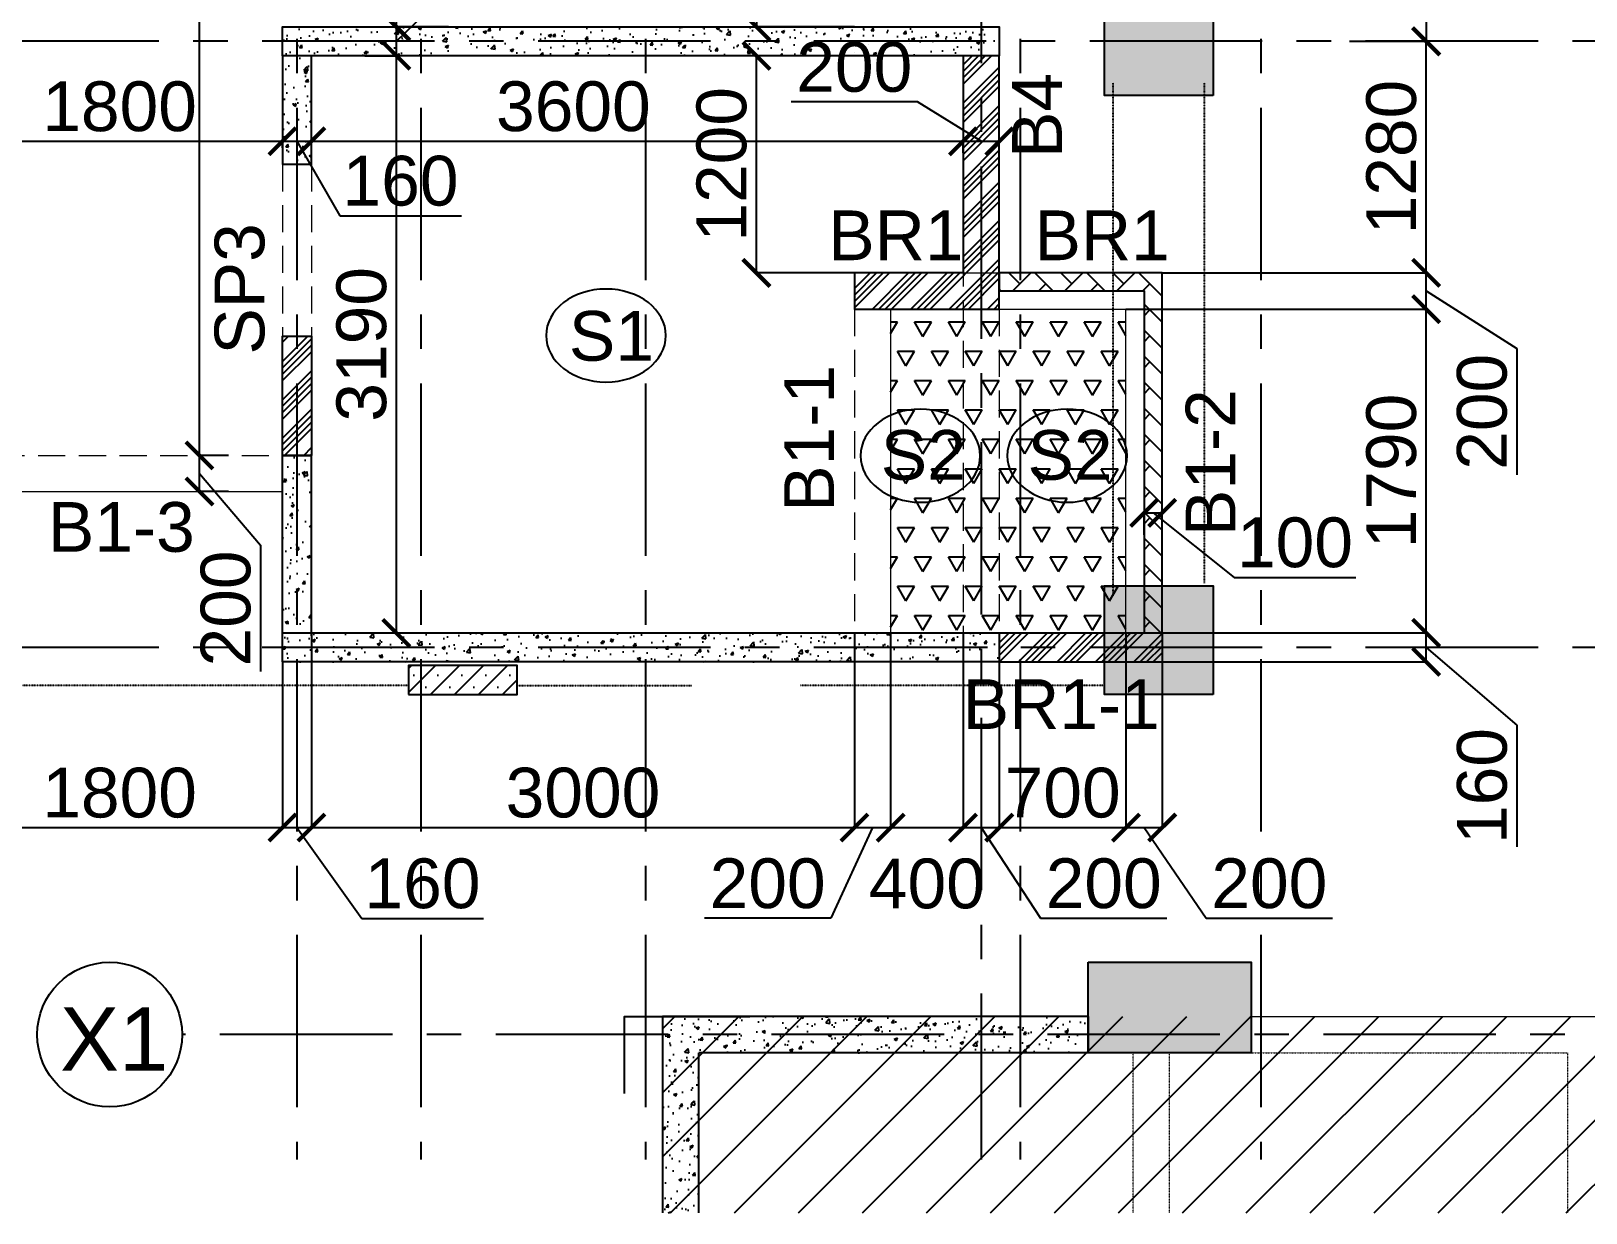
# Model space of a CAD drawing. Header units: inches. Extents: x -1898 to 127651, y -195120 to -109120.
# Drawn here: x 9979 to 18568, y -143846 to -137314 of the extents above; entities that cross this region are included whole.
import ezdxf

# ---------------------------------------------------------------- set-up
doc = ezdxf.new("R2010")
doc.units = ezdxf.units.IN
doc.header["$MEASUREMENT"] = 0
for name, pattern in [('CENTER', [50.8, 31.75, -6.35, 6.35, -6.35]), ('DASHED2', [9.525, 6.35, -3.175]), ('Hidden', [3, 2, -1])]:
    doc.linetypes.add(name, pattern=pattern)
for name, color, linetype in [('1', 8, 'Continuous'), ('160 R.C. WALL HAT', 8, 'Continuous'), ('160 R.C.WALL', 6, 'Continuous'), ('AR-Column', 40, 'Continuous'), ('AR-Hidden', 251, 'DASHED2'), ('BAL. PARAPET WALL', 4, 'Continuous'), ('BEAM TEXT', 4, 'Continuous'), ('DIM', 251, 'Continuous'), ('GRID', 8, 'CENTER'), ('GRID CIR', 5, 'Continuous'), ('GRID TEXT', 4, 'Continuous'), ('HATCH-Wall', 251, 'Continuous'), ('JKEC COL', 6, 'Continuous'), ('JKEC COL HAT', 2, 'Continuous'), ('NON S.WALL HATCH', 8, 'Continuous'), ('NON STRUC R.C.WALL', 6, 'Continuous'), ('NON.STRUC.R.C.WALLS', 1, 'Continuous'), ('PARAPET WALL', 4, 'Continuous'), ('SHEAR WALL', 6, 'Continuous'), ('SPANRAL BEAM', 3, 'Continuous'), ('SUNKEN', 8, 'Continuous')]:
    doc.layers.add(name, color=color, linetype=linetype)
for name, color, linetype, lineweight in [('BEAMS', 3, 'Continuous', 0), ('SLAB CIR', 1, 'Continuous', 25), ('SLAB TXT', 3, 'Continuous', 0)]:
    doc.layers.add(name, color=color, linetype=linetype, lineweight=lineweight)
doc.styles.add('T200', font='sanss___.ttf', dxfattribs={"height": 275})
doc.styles.add('T300', font='sanss___.ttf', dxfattribs={"height": 350})
doc.dimstyles.new('T 200', dxfattribs={"dimtxt": 275, "dimasz": 150, "dimexe": 1, "dimexo": 0, "dimgap": 50, "dimtad": 1, "dimdec": 0, "dimrnd": 5, "dimdsep": 46, "dimtxsty": 'T200', "dimblk": 'ARCHTICK', "dimcen": 2.5, "dimdle": 1, "dimclrd": 5, "dimclre": 253, "dimclrt": 1, "dimadec": 0, "dimazin": 0, "dimtfac": 1, "dimtdec": 0, "dimtmove": 2, "dimatfit": 3, "dimfxl": 0, "dimarcsym": 0})
pattern_1 = [(45, (2346260.05, -240371.21), (-106.066017, 106.066017), []), (45, (2346295.4, -240371.21), (-106.066017, 106.066017), []), (45, (2346330.76, -240371.21), (-106.066017, 106.066017), []), (45, (2346366.12, -240371.21), (-106.066017, 106.066017), [])]
pattern_2 = [(50, (2184721.52, 112605.64), (179.315046, -15.688034), [18.75, -206.25]), (355, (2184721.52, 112605.64), (-34.687833, 188.048033), [15, -165]), (100.4514445, (2184736.47, 112604.33), (144.627212, 172.359998), [15.935048, -175.285528]), (46.1842, (2184721.52, 112655.64), (266.810333, -41.37982), [28.125, -309.375]), (96.635635, (2184743.76, 112652.2), (233.665486, 243.52965), [23.902586, -262.92844]), (351.184164, (2184721.52, 112655.64), (233.665486, 243.52965), [22.5, -247.5]), (21, (2184746.52, 112643.14), (149.226763, -100.654723), [18.75, -206.25]), (326, (2184746.52, 112643.14), (60.828833, 181.287511), [15, -165]), (71.451445, (2184758.96, 112634.75), (210.055594, 80.632788), [15.935047, -175.285528]), (37.5, (2184721.524, 112605.64), (3.0399638, 83.2234635), [0, -163, 0, -167.5, 0, -165.625]), (7.5, (2184721.52, 112605.64), (65.7673844, 98.602928), [0, -95.5, 0, -159.25, 0, -63.125]), (327.5, (2184665.774, 112605.64), (133.455609, -5.638718), [0, -62.5, 0, -195, 0, -258.75]), (317.5, (2184640.77, 112605.64), (145.7965423, 25.0262456), [0, -81.25, 0, -129.5, 0, -183.75])]

# ---------------------------------------------------------------- blocks, each defined once
blk = doc.blocks.new('_ARCHTICK')
at = {"color": 0, "linetype": 'ByBlock', "const_width": 0.15}
blk.add_lwpolyline([(-0.5, -0.5), (0.5, 0.5)], dxfattribs=at)
blk = doc.blocks.new('*D37')
at = {"layer": 'Defpoints', "color": 0}
for p in [(11823.1, -137450.2, 14.7), (11996.5, -137450.2), (11823.1, -140640.2, 14.7)]:
    blk.add_point(p, dxfattribs=at)
at = {"layer": 'DIM', "color": 253, "lineweight": -2}
for p, q in [((11823.1, -137450.2), (11997.5, -137450.2)), ((11823.1, -140640.2), (11997.5, -140640.2))]:
    blk.add_line(p, q, dxfattribs=at)
at = {"layer": 'DIM', "color": 5, "lineweight": -2}
blk.add_line((11996.5, -140641.2), (11996.5, -137449.2), dxfattribs=at)
at = {"layer": 'DIM', "color": 5, "lineweight": -2, "xscale": 150, "yscale": 150, "zscale": 150}
for p, rotation in [((11996.5, -137450.2), 90), ((11996.5, -140640.2), 270)]:
    blk.add_blockref('_ARCHTICK', p, dxfattribs=dict(at, rotation=rotation))
at = {"layer": 'DIM', "color": 1, "insert": (11804.7, -139045.2), "char_height": 275, "attachment_point": 5, "rotation": 90, "style": 'T200'}
blk.add_mtext('3190', dxfattribs=at)
blk = doc.blocks.new('*D38')
at = {"layer": 'Defpoints', "color": 0}
for p in [(11996.5, -137290.2), (12284.3, -137290.2, 14.7), (11823.1, -137450.2, 14.7)]:
    blk.add_point(p, dxfattribs=at)
at = {"layer": 'DIM', "color": 5, "lineweight": -2}
for p, q in [((12383.7, -136992.4), (12383.7, -136320.2)), ((11996.5, -137370.2), (12383.7, -136992.4)), ((11996.5, -137451.2), (11996.5, -137289.2))]:
    blk.add_line(p, q, dxfattribs=at)
at = {"layer": 'DIM', "color": 253, "lineweight": -2}
for p, q in [((12284.3, -137290.2), (11995.5, -137290.2)), ((11823.1, -137450.2), (11997.5, -137450.2))]:
    blk.add_line(p, q, dxfattribs=at)
at = {"layer": 'DIM', "color": 5, "lineweight": -2, "xscale": 150, "yscale": 150, "zscale": 150}
for p, rotation in [((11996.5, -137290.2), 90), ((11996.5, -137450.2), 270)]:
    blk.add_blockref('_ARCHTICK', p, dxfattribs=dict(at, rotation=rotation))
at = {"layer": 'DIM', "color": 1, "insert": (12191.9, -136656.3), "char_height": 275, "attachment_point": 5, "rotation": 90, "style": 'T200'}
blk.add_mtext('160', dxfattribs=at)
blk = doc.blocks.new('*D39')
at = {"layer": 'Defpoints', "color": 0}
for p in [(11996.5, -134140.2), (12476.2, -134140.2, 14.7), (12284.3, -137290.2, 14.7)]:
    blk.add_point(p, dxfattribs=at)
at = {"layer": 'DIM', "color": 253, "lineweight": -2}
for p, q in [((12476.2, -134140.2), (11995.5, -134140.2)), ((12284.3, -137290.2), (11995.5, -137290.2))]:
    blk.add_line(p, q, dxfattribs=at)
at = {"layer": 'DIM', "color": 5, "lineweight": -2}
blk.add_line((11996.5, -137291.2), (11996.5, -134139.2), dxfattribs=at)
at = {"layer": 'DIM', "color": 5, "lineweight": -2, "xscale": 150, "yscale": 150, "zscale": 150}
for p, rotation in [((11996.5, -134140.2), 90), ((11996.5, -137290.2), 270)]:
    blk.add_blockref('_ARCHTICK', p, dxfattribs=dict(at, rotation=rotation))
at = {"layer": 'DIM', "color": 1, "insert": (11804.7, -135715.2), "char_height": 275, "attachment_point": 5, "rotation": 90, "style": 'T200'}
blk.add_mtext('3150', dxfattribs=at)
blk = doc.blocks.new('A$C2EF61270')
at = {"layer": '1'}
h = blk.add_hatch(dxfattribs=at)
h.set_pattern_fill('AR-CONC', color=256)
h.set_pattern_definition([(50, (0, -5600), (182.1847, -15.939), [19.05, -209.55]), (355, (0, -5600), (-35.2434, 191.057), [15.24, -167.6406]), (100.4514, (15.18, -5601.33), (146.941, 175.118), [16.19, -178.09]), (46.184, (0, -5549.2), (271.079, -42.042), [28.575, -314.325]), (96.6356, (22.6, -5552.7), (237.404, 247.426), [24.285, -267.136]), (351.184, (0, -5549.2), (237.404, 247.426), [22.86, -251.46]), (21, (25.4, -5561.9), (151.6144, -102.2652), [19.05, -209.55]), (326, (25.4, -5561.9), (61.802, 184.188), [15.24, -167.64]), (71.4514, (38.03, -5570.42), (213.4164, 81.923), [16.19, -178.09]), (37.5, (0, -5600), (3.0886, 84.55504), [0, -165.608, 0, -170.18, 0, -168.275]), (7.5, (0, -5600), (66.8197, 100.1806), [0, -97.028, 0, -161.798, 0, -64.135]), (327.5, (-56.64, -5600), (135.5906, -5.72874), [0, -63.5, 0, -198.12, 0, -262.89]), (317.5, (-82.04, -5600), (148.1292, 25.4265), [0, -82.55, 0, -131.572, 0, -186.69])])
h.paths.add_polyline_path([(0, -1085.5), (200, -1085.5), (200, -200), (2352.3, -200), (2352.3, 0), (0, 0)])
h = blk.add_hatch(dxfattribs=at)
h.set_pattern_fill('ANSI31', color=256, scale=2000)
h.set_pattern_definition([(45, (0, -1085.52), (-176.7767, 176.7767), [])])
h.paths.add_polyline_path([(0, 0), (63301.2, 0), (63301.2, -1085.5), (0, -1085.5)])
at = {"layer": 'JKEC COL HAT', "linetype": 'Continuous', "ltscale": 100}
h = blk.add_hatch(color=256, dxfattribs=at)
h.dxf.hatch_style = 1
h.paths.add_polyline_path([(2352.3, 300), (3252.3, 300), (3252.3, -200), (2352.3, -200)])
at = {"layer": 'BEAMS', "color": 4, "linetype": 'Continuous', "ltscale": 0.01}
blk.add_line((3252.3, 0.1), (8501.2, 0.1), dxfattribs=at)
at = {"layer": 'BEAMS', "linetype": 'Hidden', "ltscale": 0.01}
for p, q in [((2600, -1085.5), (2600, -200)), ((2800, -1085.5), (2800, -200)), ((3252.3, -199.9), (5001.2, -199.9)), ((5001.2, -1085.5), (5001.2, -199.9))]:
    blk.add_line(p, q, dxfattribs=at)
at = {"layer": 'GRID', "ltscale": 30}
blk.add_line((64039.3, -100), (-2654.6, -100), dxfattribs=at)
at = {"layer": 'GRID CIR'}
blk.add_circle((-3054.6, -100), 400, dxfattribs=at)
at = {"layer": 'JKEC COL'}
blk.add_lwpolyline([(2352.3, 300), (3252.3, 300), (3252.3, -200), (2352.3, -200)], close=True, dxfattribs=at)
at = {"layer": 'SHEAR WALL'}
for p, q in [((2352.3, 0), (0, 0)), ((0, 0), (0, -1085.5)), ((2352.3, 0), (2352.3, -200)), ((2352.3, -200), (200, -200)), ((200, -1085.5), (200, -200))]:
    blk.add_line(p, q, dxfattribs=at)
at = {"layer": 'GRID TEXT', "style": 'T300'}
blk.add_text('X1', height=350, dxfattribs=at).set_placement((-3328.8, -300))
blk = doc.blocks.new('*D83')
at = {"layer": 'Defpoints', "color": 0}
for p in [(10908.7, -139658.8), (11068.6, -139658.8, 14.7), (11068.6, -139858.8, 14.7)]:
    blk.add_point(p, dxfattribs=at)
at = {"layer": 'DIM', "color": 253, "lineweight": -2}
for p, q in [((11068.6, -139658.8), (10907.7, -139658.8)), ((11068.6, -139858.8), (10907.7, -139858.8))]:
    blk.add_line(p, q, dxfattribs=at)
at = {"layer": 'DIM', "color": 5, "lineweight": -2}
for p, q in [((10908.7, -139859.8), (10908.7, -139657.8)), ((10908.7, -139758.8), (11246.2, -140155.8)), ((11246.2, -140155.8), (11246.2, -140854.1))]:
    blk.add_line(p, q, dxfattribs=at)
at = {"layer": 'DIM', "color": 5, "lineweight": -2, "xscale": 150, "yscale": 150, "zscale": 150}
for p, rotation in [((10908.7, -139658.8), 90), ((10908.7, -139858.8), 270)]:
    blk.add_blockref('_ARCHTICK', p, dxfattribs=dict(at, rotation=rotation))
at = {"layer": 'DIM', "color": 1, "insert": (11054.5, -140505), "char_height": 275, "attachment_point": 5, "rotation": 90, "style": 'T200'}
blk.add_mtext('200', dxfattribs=at)
blk = doc.blocks.new('*D84')
at = {"layer": 'Defpoints', "color": 0}
for p in [(10908.7, -125150.2), (10983.2, -125150.2, 29.5), (11068.6, -139658.8, 14.7)]:
    blk.add_point(p, dxfattribs=at)
at = {"layer": 'DIM', "color": 253, "lineweight": -2}
for p, q in [((10983.2, -125150.2), (10907.7, -125150.2)), ((11068.6, -139658.8), (10907.7, -139658.8))]:
    blk.add_line(p, q, dxfattribs=at)
at = {"layer": 'DIM', "color": 5, "lineweight": -2}
blk.add_line((10908.7, -139659.8), (10908.7, -125149.2), dxfattribs=at)
at = {"layer": 'DIM', "color": 5, "lineweight": -2, "xscale": 150, "yscale": 150, "zscale": 150}
for p, rotation in [((10908.7, -125150.2), 90), ((10908.7, -139658.8), 270)]:
    blk.add_blockref('_ARCHTICK', p, dxfattribs=dict(at, rotation=rotation))
at = {"layer": 'DIM', "color": 1, "insert": (10717, -132404.5), "char_height": 275, "attachment_point": 5, "rotation": 90, "style": 'T200'}
blk.add_mtext('14510', dxfattribs=at)
blk = doc.blocks.new('*D88')
at = {"layer": 'Defpoints', "color": 0}
for p in [(11367.4, -137922.9), (9567.4, -137959.5), (11367.4, -137959.5, 14.7)]:
    blk.add_point(p, dxfattribs=at)
at = {"layer": 'DIM', "color": 5, "lineweight": -2}
blk.add_line((9566.4, -137922.9), (11368.4, -137922.9), dxfattribs=at)
at = {"layer": 'DIM', "color": 253, "lineweight": -2}
for p, q in [((9567.4, -137959.5), (9567.4, -137921.9)), ((11367.4, -137959.5), (11367.4, -137921.9))]:
    blk.add_line(p, q, dxfattribs=at)
at = {"layer": 'DIM', "color": 5, "lineweight": -2, "xscale": 150, "yscale": 150, "zscale": 150, "rotation": 180}
blk.add_blockref('_ARCHTICK', (9567.4, -137922.9), dxfattribs=at)
at = {"layer": 'DIM', "color": 5, "lineweight": -2, "xscale": 150, "yscale": 150, "zscale": 150}
blk.add_blockref('_ARCHTICK', (11367.4, -137922.9), dxfattribs=at)
at = {"layer": 'DIM', "color": 1, "insert": (10467.4, -137731.2), "char_height": 275, "attachment_point": 5, "style": 'T200'}
blk.add_mtext('1800', dxfattribs=at)
blk = doc.blocks.new('*D89')
at = {"layer": 'Defpoints', "color": 0}
for p in [(11527.4, -137922.9), (11367.4, -137959.5, 14.7), (11527.4, -137981.5, 14.7)]:
    blk.add_point(p, dxfattribs=at)
at = {"layer": 'DIM', "color": 5, "lineweight": -2}
for p, q in [((11366.4, -137922.9), (11528.4, -137922.9)), ((11447.4, -137922.9), (11683.5, -138334.3)), ((11683.5, -138334.3), (12355.8, -138334.3))]:
    blk.add_line(p, q, dxfattribs=at)
at = {"layer": 'DIM', "color": 253, "lineweight": -2}
for p, q in [((11367.4, -137959.5), (11367.4, -137921.9)), ((11527.4, -137981.5), (11527.4, -137921.9))]:
    blk.add_line(p, q, dxfattribs=at)
at = {"layer": 'DIM', "color": 5, "lineweight": -2, "xscale": 150, "yscale": 150, "zscale": 150, "rotation": 180}
blk.add_blockref('_ARCHTICK', (11367.4, -137922.9), dxfattribs=at)
at = {"layer": 'DIM', "color": 5, "lineweight": -2, "xscale": 150, "yscale": 150, "zscale": 150}
blk.add_blockref('_ARCHTICK', (11527.4, -137922.9), dxfattribs=at)
at = {"layer": 'DIM', "color": 1, "insert": (12019.6, -138142.5), "char_height": 275, "attachment_point": 5, "style": 'T200'}
blk.add_mtext('160', dxfattribs=at)
blk = doc.blocks.new('*D90')
at = {"layer": 'Defpoints', "color": 0}
for p in [(15127.4, -137922.9), (11527.4, -137981.5, 14.7), (15127.4, -137986, 14.7)]:
    blk.add_point(p, dxfattribs=at)
at = {"layer": 'DIM', "color": 5, "lineweight": -2}
blk.add_line((11526.4, -137922.9), (15128.4, -137922.9), dxfattribs=at)
at = {"layer": 'DIM', "color": 253, "lineweight": -2}
for p, q in [((11527.4, -137981.5), (11527.4, -137921.9)), ((15127.4, -137986), (15127.4, -137921.9))]:
    blk.add_line(p, q, dxfattribs=at)
at = {"layer": 'DIM', "color": 5, "lineweight": -2, "xscale": 150, "yscale": 150, "zscale": 150, "rotation": 180}
blk.add_blockref('_ARCHTICK', (11527.4, -137922.9), dxfattribs=at)
at = {"layer": 'DIM', "color": 5, "lineweight": -2, "xscale": 150, "yscale": 150, "zscale": 150}
blk.add_blockref('_ARCHTICK', (15127.4, -137922.9), dxfattribs=at)
at = {"layer": 'DIM', "color": 1, "insert": (12974.5, -137731), "char_height": 275, "attachment_point": 5, "style": 'T200'}
blk.add_mtext('3600', dxfattribs=at)
blk = doc.blocks.new('*D91')
at = {"layer": 'Defpoints', "color": 0}
for p in [(15327.4, -137922.9), (15127.4, -137986, 14.7), (15327.4, -137994.7, 14.7)]:
    blk.add_point(p, dxfattribs=at)
at = {"layer": 'DIM', "color": 5, "lineweight": -2}
for p, q in [((14875.6, -137705.2), (14177.3, -137705.2)), ((15227.4, -137922.9), (14875.6, -137705.2)), ((15126.4, -137922.9), (15328.4, -137922.9))]:
    blk.add_line(p, q, dxfattribs=at)
at = {"layer": 'DIM', "color": 253, "lineweight": -2}
for p, q in [((15127.4, -137986), (15127.4, -137921.9)), ((15327.4, -137994.7), (15327.4, -137921.9))]:
    blk.add_line(p, q, dxfattribs=at)
at = {"layer": 'DIM', "color": 5, "lineweight": -2, "xscale": 150, "yscale": 150, "zscale": 150, "rotation": 180}
blk.add_blockref('_ARCHTICK', (15127.4, -137922.9), dxfattribs=at)
at = {"layer": 'DIM', "color": 5, "lineweight": -2, "xscale": 150, "yscale": 150, "zscale": 150}
blk.add_blockref('_ARCHTICK', (15327.4, -137922.9), dxfattribs=at)
at = {"layer": 'DIM', "color": 1, "insert": (14526.4, -137513.6), "char_height": 275, "attachment_point": 5, "style": 'T200'}
blk.add_mtext('200', dxfattribs=at)
blk = doc.blocks.new('*D110')
at = {"layer": 'Defpoints', "color": 0}
for p in [(9567.4, -140800.2, 14.7), (11367.4, -140800.2, 14.7), (11367.4, -141716.2)]:
    blk.add_point(p, dxfattribs=at)
at = {"layer": 'DIM', "color": 253, "lineweight": -2}
for p, q in [((9567.4, -140800.2), (9567.4, -141717.2)), ((11367.4, -140800.2), (11367.4, -141717.2))]:
    blk.add_line(p, q, dxfattribs=at)
at = {"layer": 'DIM', "color": 5, "lineweight": -2}
blk.add_line((9566.4, -141716.2), (11368.4, -141716.2), dxfattribs=at)
at = {"layer": 'DIM', "color": 5, "lineweight": -2, "xscale": 150, "yscale": 150, "zscale": 150, "rotation": 180}
blk.add_blockref('_ARCHTICK', (9567.4, -141716.2), dxfattribs=at)
at = {"layer": 'DIM', "color": 5, "lineweight": -2, "xscale": 150, "yscale": 150, "zscale": 150}
blk.add_blockref('_ARCHTICK', (11367.4, -141716.2), dxfattribs=at)
at = {"layer": 'DIM', "color": 1, "insert": (10467.4, -141524.6), "char_height": 275, "attachment_point": 5, "style": 'T200'}
blk.add_mtext('1800', dxfattribs=at)
blk = doc.blocks.new('*D111')
at = {"layer": 'Defpoints', "color": 0}
for p in [(11527.4, -140640.2, 14.7), (11367.4, -140800.2, 14.7), (11527.4, -141716.2)]:
    blk.add_point(p, dxfattribs=at)
at = {"layer": 'DIM', "color": 253, "lineweight": -2}
for p, q in [((11527.4, -140640.2), (11527.4, -141717.2)), ((11367.4, -140800.2), (11367.4, -141717.2))]:
    blk.add_line(p, q, dxfattribs=at)
at = {"layer": 'DIM', "color": 5, "lineweight": -2}
for p, q in [((11366.4, -141716.2), (11528.4, -141716.2)), ((11447.4, -141716.2), (11804.9, -142217.7)), ((11804.9, -142217.7), (12477.2, -142217.7))]:
    blk.add_line(p, q, dxfattribs=at)
at = {"layer": 'DIM', "color": 5, "lineweight": -2, "xscale": 150, "yscale": 150, "zscale": 150, "rotation": 180}
blk.add_blockref('_ARCHTICK', (11367.4, -141716.2), dxfattribs=at)
at = {"layer": 'DIM', "color": 5, "lineweight": -2, "xscale": 150, "yscale": 150, "zscale": 150}
blk.add_blockref('_ARCHTICK', (11527.4, -141716.2), dxfattribs=at)
at = {"layer": 'DIM', "color": 1, "insert": (12141, -142025.9), "char_height": 275, "attachment_point": 5, "style": 'T200'}
blk.add_mtext('160', dxfattribs=at)
blk = doc.blocks.new('*D112')
at = {"layer": 'Defpoints', "color": 0}
for p in [(11527.4, -140640.2, 14.7), (14527.4, -140640.2, 14.7), (14527.4, -141716.2)]:
    blk.add_point(p, dxfattribs=at)
at = {"layer": 'DIM', "color": 253, "lineweight": -2}
for p, q in [((11527.4, -140640.2), (11527.4, -141717.2)), ((14527.4, -140640.2), (14527.4, -141717.2))]:
    blk.add_line(p, q, dxfattribs=at)
at = {"layer": 'DIM', "color": 5, "lineweight": -2}
blk.add_line((11526.4, -141716.2), (14528.4, -141716.2), dxfattribs=at)
at = {"layer": 'DIM', "color": 5, "lineweight": -2, "xscale": 150, "yscale": 150, "zscale": 150, "rotation": 180}
blk.add_blockref('_ARCHTICK', (11527.4, -141716.2), dxfattribs=at)
at = {"layer": 'DIM', "color": 5, "lineweight": -2, "xscale": 150, "yscale": 150, "zscale": 150}
blk.add_blockref('_ARCHTICK', (14527.4, -141716.2), dxfattribs=at)
at = {"layer": 'DIM', "color": 1, "insert": (13027.4, -141524.4), "char_height": 275, "attachment_point": 5, "style": 'T200'}
blk.add_mtext('3000', dxfattribs=at)
blk = doc.blocks.new('*D113')
at = {"layer": 'Defpoints', "color": 0}
for p in [(14527.4, -140640.2, 14.7), (14727.4, -140640.2, 14.7), (14727.4, -141716.2)]:
    blk.add_point(p, dxfattribs=at)
at = {"layer": 'DIM', "color": 253, "lineweight": -2}
for p, q in [((14527.4, -140640.2), (14527.4, -141717.2)), ((14727.4, -140640.2), (14727.4, -141717.2))]:
    blk.add_line(p, q, dxfattribs=at)
at = {"layer": 'DIM', "color": 5, "lineweight": -2}
for p, q in [((14627.4, -141716.2), (14397, -142217.2)), ((14526.4, -141716.2), (14728.4, -141716.2)), ((14397, -142217.2), (13698.7, -142217.2))]:
    blk.add_line(p, q, dxfattribs=at)
at = {"layer": 'DIM', "color": 5, "lineweight": -2, "xscale": 150, "yscale": 150, "zscale": 150, "rotation": 180}
blk.add_blockref('_ARCHTICK', (14527.4, -141716.2), dxfattribs=at)
at = {"layer": 'DIM', "color": 5, "lineweight": -2, "xscale": 150, "yscale": 150, "zscale": 150}
blk.add_blockref('_ARCHTICK', (14727.4, -141716.2), dxfattribs=at)
at = {"layer": 'DIM', "color": 1, "insert": (14047.8, -142025.5), "char_height": 275, "attachment_point": 5, "style": 'T200'}
blk.add_mtext('200', dxfattribs=at)
blk = doc.blocks.new('*D114')
at = {"layer": 'Defpoints', "color": 0}
for p in [(14727.4, -140640.2, 14.7), (15127.4, -140640.2, 14.7), (15127.4, -141716.2)]:
    blk.add_point(p, dxfattribs=at)
at = {"layer": 'DIM', "color": 253, "lineweight": -2}
for p, q in [((14727.4, -140640.2), (14727.4, -141717.2)), ((15127.4, -140640.2), (15127.4, -141717.2))]:
    blk.add_line(p, q, dxfattribs=at)
at = {"layer": 'DIM', "color": 5, "lineweight": -2}
blk.add_line((14726.4, -141716.2), (15128.4, -141716.2), dxfattribs=at)
at = {"layer": 'DIM', "color": 5, "lineweight": -2, "xscale": 150, "yscale": 150, "zscale": 150, "rotation": 180}
blk.add_blockref('_ARCHTICK', (14727.4, -141716.2), dxfattribs=at)
at = {"layer": 'DIM', "color": 5, "lineweight": -2, "xscale": 150, "yscale": 150, "zscale": 150}
blk.add_blockref('_ARCHTICK', (15127.4, -141716.2), dxfattribs=at)
at = {"layer": 'DIM', "color": 1, "insert": (14927.4, -142026.7), "char_height": 275, "attachment_point": 5, "style": 'T200'}
blk.add_mtext('400', dxfattribs=at)
blk = doc.blocks.new('*D115')
at = {"layer": 'Defpoints', "color": 0}
for p in [(15127.4, -140640.2, 14.7), (15327.4, -140640.2, 14.7), (15327.4, -141716.2)]:
    blk.add_point(p, dxfattribs=at)
at = {"layer": 'DIM', "color": 253, "lineweight": -2}
for p, q in [((15127.4, -140640.2), (15127.4, -141717.2)), ((15327.4, -140640.2), (15327.4, -141717.2))]:
    blk.add_line(p, q, dxfattribs=at)
at = {"layer": 'DIM', "color": 5, "lineweight": -2}
for p, q in [((15126.4, -141716.2), (15328.4, -141716.2)), ((15227.4, -141716.2), (15555.3, -142217.2)), ((15555.3, -142217.2), (16253.6, -142217.2))]:
    blk.add_line(p, q, dxfattribs=at)
at = {"layer": 'DIM', "color": 5, "lineweight": -2, "xscale": 150, "yscale": 150, "zscale": 150, "rotation": 180}
blk.add_blockref('_ARCHTICK', (15127.4, -141716.2), dxfattribs=at)
at = {"layer": 'DIM', "color": 5, "lineweight": -2, "xscale": 150, "yscale": 150, "zscale": 150}
blk.add_blockref('_ARCHTICK', (15327.4, -141716.2), dxfattribs=at)
at = {"layer": 'DIM', "color": 1, "insert": (15904.4, -142025.5), "char_height": 275, "attachment_point": 5, "style": 'T200'}
blk.add_mtext('200', dxfattribs=at)
blk = doc.blocks.new('*D116')
at = {"layer": 'Defpoints', "color": 0}
for p in [(15327.4, -140640.2, 14.7), (16027.4, -140640.2, 14.7), (16027.4, -141716.2)]:
    blk.add_point(p, dxfattribs=at)
at = {"layer": 'DIM', "color": 253, "lineweight": -2}
for p, q in [((15327.4, -140640.2), (15327.4, -141717.2)), ((16027.4, -140640.2), (16027.4, -141717.2))]:
    blk.add_line(p, q, dxfattribs=at)
at = {"layer": 'DIM', "color": 5, "lineweight": -2}
blk.add_line((15326.4, -141716.2), (16028.4, -141716.2), dxfattribs=at)
at = {"layer": 'DIM', "color": 5, "lineweight": -2, "xscale": 150, "yscale": 150, "zscale": 150, "rotation": 180}
blk.add_blockref('_ARCHTICK', (15327.4, -141716.2), dxfattribs=at)
at = {"layer": 'DIM', "color": 5, "lineweight": -2, "xscale": 150, "yscale": 150, "zscale": 150}
blk.add_blockref('_ARCHTICK', (16027.4, -141716.2), dxfattribs=at)
at = {"layer": 'DIM', "color": 1, "insert": (15677.4, -141524.6), "char_height": 275, "attachment_point": 5, "style": 'T200'}
blk.add_mtext('700', dxfattribs=at)
blk = doc.blocks.new('*D117')
at = {"layer": 'Defpoints', "color": 0}
for p in [(16027.4, -140640.2, 14.7), (16227.4, -140800.2, 14.7), (16227.4, -141716.2)]:
    blk.add_point(p, dxfattribs=at)
at = {"layer": 'DIM', "color": 253, "lineweight": -2}
for p, q in [((16027.4, -140640.2), (16027.4, -141717.2)), ((16227.4, -140800.2), (16227.4, -141717.2))]:
    blk.add_line(p, q, dxfattribs=at)
at = {"layer": 'DIM', "color": 5, "lineweight": -2}
for p, q in [((16026.4, -141716.2), (16228.4, -141716.2)), ((16127.4, -141716.2), (16470.3, -142217.2)), ((16470.3, -142217.2), (17168.6, -142217.2))]:
    blk.add_line(p, q, dxfattribs=at)
at = {"layer": 'DIM', "color": 5, "lineweight": -2, "xscale": 150, "yscale": 150, "zscale": 150, "rotation": 180}
blk.add_blockref('_ARCHTICK', (16027.4, -141716.2), dxfattribs=at)
at = {"layer": 'DIM', "color": 5, "lineweight": -2, "xscale": 150, "yscale": 150, "zscale": 150}
blk.add_blockref('_ARCHTICK', (16227.4, -141716.2), dxfattribs=at)
at = {"layer": 'DIM', "color": 1, "insert": (16819.5, -142025.5), "char_height": 275, "attachment_point": 5, "style": 'T200'}
blk.add_mtext('200', dxfattribs=at)
blk = doc.blocks.new('*D120')
at = {"layer": 'Defpoints', "color": 0}
for p in [(16227.4, -139976.8), (16127.4, -140098.3, 14.7), (16227.4, -140098.3, 14.7)]:
    blk.add_point(p, dxfattribs=at)
at = {"layer": 'DIM', "color": 5, "lineweight": -2}
for p, q in [((16126.4, -139976.8), (16228.4, -139976.8)), ((16177.4, -139976.8), (16624.9, -140332.9)), ((16624.9, -140332.9), (17297.1, -140332.9))]:
    blk.add_line(p, q, dxfattribs=at)
at = {"layer": 'DIM', "color": 253, "lineweight": -2}
for p, q in [((16127.4, -140098.3), (16127.4, -139975.8)), ((16227.4, -140098.3), (16227.4, -139975.8))]:
    blk.add_line(p, q, dxfattribs=at)
at = {"layer": 'DIM', "color": 5, "lineweight": -2, "xscale": 150, "yscale": 150, "zscale": 150, "rotation": 180}
blk.add_blockref('_ARCHTICK', (16127.4, -139976.8), dxfattribs=at)
at = {"layer": 'DIM', "color": 5, "lineweight": -2, "xscale": 150, "yscale": 150, "zscale": 150}
blk.add_blockref('_ARCHTICK', (16227.4, -139976.8), dxfattribs=at)
at = {"layer": 'DIM', "color": 1, "insert": (16961, -140141.2), "char_height": 275, "attachment_point": 5, "style": 'T200'}
blk.add_mtext('100', dxfattribs=at)
blk = doc.blocks.new('*D121')
at = {"layer": 'Defpoints', "color": 0}
for p in [(16227.4, -140640.2, 14.7), (17685.9, -140640.2), (16227.4, -140800.2)]:
    blk.add_point(p, dxfattribs=at)
at = {"layer": 'DIM', "color": 253, "lineweight": -2}
for p, q in [((16227.4, -140640.2), (17686.9, -140640.2)), ((16227.4, -140800.2), (17686.9, -140800.2))]:
    blk.add_line(p, q, dxfattribs=at)
at = {"layer": 'DIM', "color": 5, "lineweight": -2}
for p, q in [((17685.9, -140801.2), (17685.9, -140639.2)), ((17685.9, -140720.2), (18187.4, -141150.3)), ((18187.4, -141150.3), (18187.4, -141822.5))]:
    blk.add_line(p, q, dxfattribs=at)
at = {"layer": 'DIM', "color": 5, "lineweight": -2, "xscale": 150, "yscale": 150, "zscale": 150}
for p, rotation in [((17685.9, -140640.2), 90), ((17685.9, -140800.2), 270)]:
    blk.add_blockref('_ARCHTICK', p, dxfattribs=dict(at, rotation=rotation))
at = {"layer": 'DIM', "color": 1, "insert": (17995.6, -141486.4), "char_height": 275, "attachment_point": 5, "rotation": 90, "style": 'T200'}
blk.add_mtext('160', dxfattribs=at)
blk = doc.blocks.new('*D122')
at = {"layer": 'Defpoints', "color": 0}
for p in [(16027.4, -138850.2, 14.7), (17685.9, -138850.2), (16227.4, -140640.2, 14.7)]:
    blk.add_point(p, dxfattribs=at)
at = {"layer": 'DIM', "color": 253, "lineweight": -2}
for p, q in [((16027.4, -138850.2), (17686.9, -138850.2)), ((16227.4, -140640.2), (17686.9, -140640.2))]:
    blk.add_line(p, q, dxfattribs=at)
at = {"layer": 'DIM', "color": 5, "lineweight": -2}
blk.add_line((17685.9, -140641.2), (17685.9, -138849.2), dxfattribs=at)
at = {"layer": 'DIM', "color": 5, "lineweight": -2, "xscale": 150, "yscale": 150, "zscale": 150}
for p, rotation in [((17685.9, -138850.2), 90), ((17685.9, -140640.2), 270)]:
    blk.add_blockref('_ARCHTICK', p, dxfattribs=dict(at, rotation=rotation))
at = {"layer": 'DIM', "color": 1, "insert": (17494.2, -139745.2), "char_height": 275, "attachment_point": 5, "rotation": 90, "style": 'T200'}
blk.add_mtext('1790', dxfattribs=at)
blk = doc.blocks.new('*D123')
at = {"layer": 'Defpoints', "color": 0}
for p in [(16227.4, -138650.2, 14.7), (17685.9, -138650.2), (16027.4, -138850.2, 14.7)]:
    blk.add_point(p, dxfattribs=at)
at = {"layer": 'DIM', "color": 253, "lineweight": -2}
for p, q in [((16227.4, -138650.2), (17686.9, -138650.2)), ((16027.4, -138850.2), (17686.9, -138850.2))]:
    blk.add_line(p, q, dxfattribs=at)
at = {"layer": 'DIM', "color": 5, "lineweight": -2}
for p, q in [((17685.9, -138851.2), (17685.9, -138649.2)), ((17685.9, -138750.2), (18186.8, -139068.7)), ((18186.8, -139068.7), (18186.8, -139767))]:
    blk.add_line(p, q, dxfattribs=at)
at = {"layer": 'DIM', "color": 5, "lineweight": -2, "xscale": 150, "yscale": 150, "zscale": 150}
for p, rotation in [((17685.9, -138650.2), 90), ((17685.9, -138850.2), 270)]:
    blk.add_blockref('_ARCHTICK', p, dxfattribs=dict(at, rotation=rotation))
at = {"layer": 'DIM', "color": 1, "insert": (17995.2, -139417.9), "char_height": 275, "attachment_point": 5, "rotation": 90, "style": 'T200'}
blk.add_mtext('200', dxfattribs=at)
blk = doc.blocks.new('*D124')
at = {"layer": 'Defpoints', "color": 0}
for p in [(17263.2, -137370.2, 14.7), (17685.9, -137370.2), (16227.4, -138650.2, 14.7)]:
    blk.add_point(p, dxfattribs=at)
at = {"layer": 'DIM', "color": 253, "lineweight": -2}
for p, q in [((17263.2, -137370.2), (17686.9, -137370.2)), ((16227.4, -138650.2), (17686.9, -138650.2))]:
    blk.add_line(p, q, dxfattribs=at)
at = {"layer": 'DIM', "color": 5, "lineweight": -2}
blk.add_line((17685.9, -138651.2), (17685.9, -137369.2), dxfattribs=at)
at = {"layer": 'DIM', "color": 5, "lineweight": -2, "xscale": 150, "yscale": 150, "zscale": 150}
for p, rotation in [((17685.9, -137370.2), 90), ((17685.9, -138650.2), 270)]:
    blk.add_blockref('_ARCHTICK', p, dxfattribs=dict(at, rotation=rotation))
at = {"layer": 'DIM', "color": 1, "insert": (17494.2, -138010.2), "char_height": 275, "attachment_point": 5, "rotation": 90, "style": 'T200'}
blk.add_mtext('1280', dxfattribs=at)
blk = doc.blocks.new('*D214')
at = {"layer": 'Defpoints', "color": 0}
for p in [(16227.4, -136090.2, 14.7), (17686.9, -136090.2), (17263.2, -137370.2)]:
    blk.add_point(p, dxfattribs=at)
at = {"layer": 'DIM', "color": 253, "lineweight": -2}
for p, q in [((16227.4, -136090.2), (17687.9, -136090.2)), ((17263.2, -137370.2), (17687.9, -137370.2))]:
    blk.add_line(p, q, dxfattribs=at)
at = {"layer": 'DIM', "color": 5, "lineweight": -2}
blk.add_line((17686.9, -137371.2), (17686.9, -136089.2), dxfattribs=at)
at = {"layer": 'DIM', "color": 5, "lineweight": -2, "xscale": 150, "yscale": 150, "zscale": 150}
for p, rotation in [((17686.9, -136090.2), 90), ((17686.9, -137370.2), 270)]:
    blk.add_blockref('_ARCHTICK', p, dxfattribs=dict(at, rotation=rotation))
at = {"layer": 'DIM', "color": 1, "insert": (17495.2, -136730.2), "char_height": 275, "attachment_point": 5, "rotation": 90, "style": 'T200'}
blk.add_mtext('1280', dxfattribs=at)
blk = doc.blocks.new('*D786')
at = {"layer": 'Defpoints', "color": 0}
for p in [(13985.8, -137450.2), (14527.4, -137450.2, 14.7), (14527.4, -138650.2, 14.7)]:
    blk.add_point(p, dxfattribs=at)
at = {"layer": 'DIM', "color": 253, "lineweight": -2}
for p, q in [((14527.4, -137450.2), (13984.8, -137450.2)), ((14527.4, -138650.2), (13984.8, -138650.2))]:
    blk.add_line(p, q, dxfattribs=at)
at = {"layer": 'DIM', "color": 5, "lineweight": -2}
blk.add_line((13985.8, -138651.2), (13985.8, -137449.2), dxfattribs=at)
at = {"layer": 'DIM', "color": 5, "lineweight": -2, "xscale": 150, "yscale": 150, "zscale": 150}
for p, rotation in [((13985.8, -137450.2), 90), ((13985.8, -138650.2), 270)]:
    blk.add_blockref('_ARCHTICK', p, dxfattribs=dict(at, rotation=rotation))
at = {"layer": 'DIM', "color": 1, "insert": (13794.1, -138050.2), "char_height": 275, "attachment_point": 5, "rotation": 90, "style": 'T200'}
blk.add_mtext('1200', dxfattribs=at)
blk = doc.blocks.new('*D784')
at = {"layer": 'Defpoints', "color": 0}
for p in [(14527.4, -136090.2, 14.7), (13985.8, -137290.2), (14527.4, -137290.2, 14.7)]:
    blk.add_point(p, dxfattribs=at)
at = {"layer": 'DIM', "color": 253, "lineweight": -2}
for p, q in [((14527.4, -136090.2), (13984.8, -136090.2)), ((14527.4, -137290.2), (13984.8, -137290.2))]:
    blk.add_line(p, q, dxfattribs=at)
at = {"layer": 'DIM', "color": 5, "lineweight": -2}
blk.add_line((13985.8, -136089.2), (13985.8, -137291.2), dxfattribs=at)
at = {"layer": 'DIM', "color": 5, "lineweight": -2, "xscale": 150, "yscale": 150, "zscale": 150}
for p, rotation in [((13985.8, -136090.2), 90), ((13985.8, -137290.2), 270)]:
    blk.add_blockref('_ARCHTICK', p, dxfattribs=dict(at, rotation=rotation))
at = {"layer": 'DIM', "color": 1, "insert": (13794.1, -136690.2), "char_height": 275, "attachment_point": 5, "rotation": 90, "style": 'T200'}
blk.add_mtext('1200', dxfattribs=at)
blk = doc.blocks.new('A$C02A55DAE')
at = {"layer": 'NON S.WALL HATCH'}
h = blk.add_hatch(dxfattribs=at)
h.set_pattern_fill('SACNCR', color=256, scale=1000)
h.set_pattern_definition([(45, (-131825.64, 75915.45), (-66.29126, 66.29126), []), (45, (-131759.35, 75915.45), (-66.29126, 66.29126), [0, -93.75])])
h.paths.add_polyline_path([(11346.3, -21790), (10746.3, -21790), (10746.3, -21190), (11346.3, -21190)])
h.paths.add_polyline_path([(11346.3, -18480), (10746.3, -18480), (10746.3, -17880), (11346.3, -17880)])
h.paths.add_polyline_path([(11346.3, -15170), (10746.3, -15170), (10746.3, -14570), (11346.3, -14570)])
h.paths.add_polyline_path([(11346.3, -11500), (10746.3, -11500), (10746.3, -11870), (11346.3, -11870)])
h = blk.add_hatch(dxfattribs=at)
h.set_pattern_fill('SACNCR', color=256, scale=1000)
h.set_pattern_definition([(45, (-131825.64, 74440.45), (-66.29126, 66.29126), []), (45, (-131759.35, 74440.45), (-66.29126, 66.29126), [0, -93.75])])
h.paths.add_polyline_path([(3063.8, -21790), (3663.8, -21790), (3663.8, -21630), (3063.8, -21630)])
h.paths.add_polyline_path([(6901.3, -21790), (7501.3, -21790), (7501.3, -21630), (6901.3, -21630)])
at = {"layer": 'AR-Column', "color": 4, "elevation": -29.5}
for points in [[(11346.3, -18480), (10746.3, -18480), (10746.3, -17880), (11346.3, -17880)], [(11346.3, -21790), (10746.3, -21790), (10746.3, -21190), (11346.3, -21190)], [(6901.3, -21790), (7501.3, -21790), (7501.3, -21630), (6901.3, -21630)]]:
    blk.add_lwpolyline(points, close=True, dxfattribs=at)
at = {"layer": 'AR-Hidden', "ltscale": 0.009}
for p, q in [((10793.7, -21244.2, -29.5), (10793.7, -18410, -29.5)), ((11298.8, -21174.2, -29.5), (11298.8, -18410, -29.5)), ((6901.3, -21740, -29.5), (3663.8, -21740, -29.5)), ((7501.3, -21740, -29.5), (8466.3, -21740, -29.5)), ((10746.3, -21740, -29.5), (9066.3, -21740, -29.5))]:
    blk.add_line(p, q, dxfattribs=at)

msp = doc.modelspace()

# ---------------------------------------------------------------- hatches: boundary and pattern name
at = {"layer": '160 R.C. WALL HAT'}
h = msp.add_hatch(dxfattribs=at)
h.set_pattern_fill('AR-CONC', color=256, scale=25)
h.set_pattern_definition(pattern_2)
h.paths.add_polyline_path([(11367.4, -137290.2), (11367.4, -137450.2), (15327.4, -137450.2), (15327.4, -137290.2)])
h = msp.add_hatch(dxfattribs=at)
h.set_pattern_fill('AR-CONC', color=256, scale=25)
h.set_pattern_definition(pattern_2)
h.paths.add_polyline_path([(11527.4, -137450.2), (11367.4, -137450.2), (11367.4, -138050.2), (11527.4, -138050.2)])
h = msp.add_hatch(dxfattribs=at)
h.set_pattern_fill('AR-CONC', color=256, scale=25)
h.set_pattern_definition(pattern_2)
h.paths.add_polyline_path([(11367.4, -139658.8), (11527.4, -139658.8), (11527.4, -140640.2), (11367.4, -140640.2)])
h = msp.add_hatch(dxfattribs=at)
h.set_pattern_fill('AR-CONC', color=256, scale=25)
h.set_pattern_definition(pattern_2)
h.paths.add_polyline_path([(11367.4, -140800.2), (11367.4, -140640.2), (15327.4, -140640.2), (15327.4, -140800.2)])
at = {"layer": 'BAL. PARAPET WALL'}
h = msp.add_hatch(dxfattribs=at)
h.set_pattern_fill('AR-HBONE', color=256, style=0)
h.set_pattern_definition([(45, (-2120350.89, 355921.15), (1e-14, 143.684098), [304.8, -101.6]), (135, (-2120279.05, 355993), (1e-14, 143.684098), [304.8, -101.6])])
h.paths.add_polyline_path([(16127.4, -140640.2), (16227.4, -140640.2), (16227.4, -138650.2), (15327.4, -138650.2), (15327.4, -138750.2), (16127.4, -138750.2)])
at = {"layer": 'NON STRUC R.C.WALL'}
h = msp.add_hatch(dxfattribs=at)
h.set_pattern_fill('ANSI34', color=1, scale=200)
h.set_pattern_definition(pattern_1)
h.paths.add_polyline_path([(15127.4, -137450.2), (15127.4, -138650.2), (14527.4, -138650.2), (14527.4, -138850.2), (15327.4, -138850.2), (15327.4, -137450.2)])
h = msp.add_hatch(dxfattribs=at)
h.set_pattern_fill('ANSI34', color=1, scale=200)
h.set_pattern_definition(pattern_1)
h.paths.add_polyline_path([(11527.4, -139000.2), (11527.4, -139658.8), (11367.4, -139658.8), (11367.4, -139000.2)])
h = msp.add_hatch(dxfattribs=at)
h.set_pattern_fill('ANSI34', color=1, scale=200)
h.set_pattern_definition(pattern_1)
h.paths.add_polyline_path([(15327.4, -140640.2), (16227.4, -140640.2), (16227.4, -140800.2), (15327.4, -140800.2)])
at = {"layer": 'SUNKEN'}
h = msp.add_hatch(dxfattribs=at)
h.set_pattern_fill('TRIANG', color=256, scale=500)
h.set_pattern_definition([(60, (2301842.9, -345548.81), (-93.75, 162.379763), [93.75, -93.75]), (120, (2301842.9, -345548.81), (-187.5, 1e-07), [93.75, -93.75]), (0, (2301796.02, -345467.62), (93.75, 162.379763), [93.75, -93.75])])
h.paths.add_polyline_path([(16027.4, -138850.2), (14727.4, -138850.2), (14727.4, -140640.2), (16027.4, -140640.2)])

# ---------------------------------------------------------------- linework, layer by layer
at = {"layer": '160 R.C.WALL'}
for p, q in [((11367.4, -139658.8, 14.7), (11527.4, -139658.8, 14.7)), ((11367.4, -140640.2, 14.7), (11367.4, -139658.8, 14.7)), ((11527.4, -139658.8, 14.7), (11367.4, -139658.8, 14.7)), ((11527.4, -140640.2, 14.7), (11527.4, -139658.8, 14.7))]:
    msp.add_line(p, q, dxfattribs=at)
at = {"layer": '160 R.C.WALL', "elevation": 14.7}
for points in [[(11367.4, -137450.2), (11367.4, -137290.2), (15327.4, -137290.2), (15327.4, -137450.2)], [(11367.4, -140800.2), (11367.4, -140640.2), (15327.4, -140640.2), (15327.4, -140800.2)]]:
    msp.add_lwpolyline(points, close=True, dxfattribs=at)
msp.add_lwpolyline([(11367.4, -137450.2), (11367.4, -138050.2), (11527.4, -138050.2), (11527.4, -137450.2)], dxfattribs=at)
at = {"layer": 'BAL. PARAPET WALL', "elevation": 14.7}
msp.add_lwpolyline([(16127.4, -140640.2), (16227.4, -140640.2), (16227.4, -138650.2), (15327.4, -138650.2), (15327.4, -138750.2), (16127.4, -138750.2), (16127.4, -140640.2)], dxfattribs=at)
at = {"layer": 'BEAMS', "linetype": 'Hidden', "ltscale": 75}
for p, q in [((15127.4, -137450.2, 14.7), (15127.4, -140640.2, 14.7)), ((11367.4, -138050.2, 14.7), (11367.4, -139658.8, 14.7)), ((11527.4, -138050.2, 14.7), (11527.4, -139658.8, 14.7)), ((14527.4, -138850.2, 14.7), (14527.4, -140640.2, 14.7)), ((15327.4, -138850.2, 14.7), (15327.4, -140640.2, 14.7)), ((9567.4, -139658.8, 14.7), (11367.4, -139658.8, 14.7))]:
    msp.add_line(p, q, dxfattribs=at)
at = {"layer": 'BEAMS', "color": 4, "linetype": 'Continuous', "ltscale": 0.01}
for p, q in [((15327.4, -137450.2, 14.7), (15327.4, -138850.2, 14.7)), ((14527.4, -138650.2, 14.7), (16227.4, -138650.2, 14.7)), ((16227.4, -140640.2, 14.7), (16227.4, -138650.2, 14.7)), ((14527.4, -138850.2, 14.7), (16227.4, -138850.2, 14.7)), ((14727.4, -138850.2, 14.7), (14727.4, -140640.2, 14.7)), ((16027.4, -140640.2, 14.7), (16027.4, -138850.2, 14.7)), ((9567.4, -139858.8, 14.7), (11367.4, -139858.8, 14.7))]:
    msp.add_line(p, q, dxfattribs=at)
at = {"layer": 'GRID', "ltscale": 30}
for p, q in [((11447.4, -111829.1, 14.7), (11447.4, -143550.6, 14.7)), ((12132.4, -111829.1, 14.7), (12132.4, -143550.6, 14.7)), ((13372.6, -111829.1, 14.7), (13372.6, -143550.6, 14.7)), ((15442.4, -111829.1, 14.7), (15442.4, -143550.6, 14.7)), ((16772.4, -111829.1, 14.7), (16772.4, -143550.6, 14.7)), ((15227.4, -112153.9, 14.7), (15227.4, -143550.6, 14.7)), ((86883.8, -137370.2, 14.7), (739.5, -137370.2, 14.7)), ((86883.8, -140720.2, 14.7), (739.5, -140720.2, 14.7))]:
    msp.add_line(p, q, dxfattribs=at)
at = {"layer": 'HATCH-Wall', "color": 3, "elevation": 14.7}
msp.add_lwpolyline([(13257.2, -143185.5), (13257.2, -142760.2), (13950.1, -142760.2)], dxfattribs=at)
at = {"layer": 'NON.STRUC.R.C.WALLS'}
for p, q in [((15327.4, -140640.2, 14.7), (16227.4, -140640.2, 14.7)), ((16227.4, -140640.2, 14.7), (16227.4, -140800.2, 14.7)), ((15327.4, -140800.2, 14.7), (16227.4, -140800.2, 14.7))]:
    msp.add_line(p, q, dxfattribs=at)
at = {"layer": 'NON.STRUC.R.C.WALLS', "elevation": 14.7}
msp.add_lwpolyline([(15127.4, -137450.2), (15127.4, -138650.2), (14527.4, -138650.2), (14527.4, -138850.2), (15327.4, -138850.2), (15327.4, -137450.2)], dxfattribs=at)
msp.add_lwpolyline([(11527.4, -139000.2), (11527.4, -139658.8), (11367.4, -139658.8), (11367.4, -139000.2)], close=True, dxfattribs=at)
at = {"layer": 'PARAPET WALL'}
msp.add_line((14527.4, -138650.2, 14.7), (14527.4, -138850.2, 14.7), dxfattribs=at)
at = {"layer": 'SLAB CIR', "extrusion": (0, 0, -1)}
for centre in [(13154.6, -138996.5, -0.7), (14891.7, -139660.8, -0.7), (15702.3, -139660.8, -0.7)]:
    msp.add_ellipse(centre, major_axis=(-331, 0), ratio=0.77685, dxfattribs=at)

# ---------------------------------------------------------------- block references
at = {"layer": '160 R.C.WALL'}
msp.add_blockref('A$C2EF61270', (13467.2, -142760.2, 14.7), dxfattribs=at)
at = {"layer": 'DIM', "color": 1}
msp.add_blockref('A$C02A55DAE', (5162.4, -119190.2, 29.5), dxfattribs=at)

# ---------------------------------------------------------------- texts
at = {"layer": 'BEAM TEXT', "style": 'T300'}
for s, p in [('B4', (15673.6, -138015.2)), ('B1-1', (14414.1, -139970.6)), ('B1-2', (16632.4, -140104.8))]:
    msp.add_text(s, height=275, rotation=90, dxfattribs=at).set_placement(p)
for s, p in [('BR1', (14382.9, -138580)), ('BR1', (15522.4, -138580)), ('B1-3', (10071.4, -140191.8)), ('BR1-1', (15125.8, -141170.9))]:
    msp.add_text(s, height=275, dxfattribs=at).set_placement(p)
at = {"layer": 'SLAB TXT', "style": 'T300'}
for s, p in [('S1', (12949.7, -139135.7)), ('S2', (14672.8, -139793.7)), ('S2', (15483.4, -139793.7))]:
    msp.add_text(s, height=275, dxfattribs=at).set_placement(p)
at = {"layer": 'SPANRAL BEAM', "style": 'T300'}
msp.add_text('SP3', height=275, rotation=90, dxfattribs=at).set_placement((11267.3, -139101.8))

# ---------------------------------------------------------------- dimensions: what is measured, and where the dimension line sits
at = {"layer": 'DIM'}
for base, p1, p2, picture, middle in [((10908.7, -125150.2), (11068.6, -139658.8, 14.7), (10983.2, -125150.2, 29.5), '*D84', (10717, -132404.5)), ((11996.5, -134140.2), (12284.3, -137290.2, 14.7), (12476.2, -134140.2, 14.7), '*D39', (11804.7, -135715.2)), ((17686.9, -136090.2), (17263.2, -137370.2), (16227.4, -136090.2, 14.7), '*D214', (17495.2, -136730.2)), ((17685.9, -137370.2), (16227.4, -138650.2, 14.7), (17263.2, -137370.2, 14.7), '*D124', (17494.2, -138010.2)), ((11996.5, -137450.2), (11823.1, -140640.2, 14.7), (11823.1, -137450.2, 14.7), '*D37', (11804.7, -139045.2)), ((17685.9, -138850.2), (16227.4, -140640.2, 14.7), (16027.4, -138850.2, 14.7), '*D122', (17494.2, -139745.2))]:
    dim = msp.add_linear_dim(base=base, p1=p1, p2=p2, angle=90, dimstyle='T 200', dxfattribs=at)
    dim.commit()
    dim.dimension.update_dxf_attribs({"geometry": picture, "text_midpoint": middle})
for base, p1, p2, angle, picture, middle in [((13985.8, -137290.2), (14527.4, -136090.2, 14.7), (14527.4, -137290.2, 14.7), 270, '*D784', (13794.1, -136690.2)), ((13985.8, -137450.2), (14527.4, -138650.2, 14.7), (14527.4, -137450.2, 14.7), 90, '*D786', (13794.1, -138050.2))]:
    dim = msp.add_linear_dim(base=base, p1=p1, p2=p2, angle=angle, dimstyle='T 200', override={"dimarcsym": 2}, dxfattribs=at)
    dim.commit()
    dim.dimension.update_dxf_attribs({"geometry": picture, "text_midpoint": middle})
for base, p1, p2, angle, picture, middle in [((11996.5, -137290.2), (11823.1, -137450.2, 14.7), (12284.3, -137290.2, 14.7), 90, '*D38', (12383.7, -136942.4)), ((17685.9, -138650.2), (16027.4, -138850.2, 14.7), (16227.4, -138650.2, 14.7), 90, '*D123', (18186.8, -139118.7)), ((10908.7, -139658.8), (11068.6, -139858.8, 14.7), (11068.6, -139658.8, 14.7), 90, '*D83', (11246.2, -140205.8)), ((16227.4, -139976.8), (16127.4, -140098.3, 14.7), (16227.4, -140098.3, 14.7), 180, '*D120', (16674.9, -140332.9)), ((17685.9, -140640.2), (16227.4, -140800.2), (16227.4, -140640.2, 14.7), 90, '*D121', (18187.4, -141200.3))]:
    dim = msp.add_linear_dim(base=base, p1=p1, p2=p2, angle=angle, dimstyle='T 200', override={"dimtmove": 1}, dxfattribs=at)
    dim.commit()
    dim.dimension.update_dxf_attribs({"geometry": picture, "text_midpoint": middle, "dimtype": 160})
for base, p1, p2, picture, middle in [((15327.4, -137922.9), (15127.4, -137986, 14.7), (15327.4, -137994.7, 14.7), '*D91', (14825.6, -137705.2)), ((11527.4, -137922.9), (11367.4, -137959.5, 14.7), (11527.4, -137981.5, 14.7), '*D89', (11733.5, -138334.3)), ((11527.4, -141716.2), (11367.4, -140800.2, 14.7), (11527.4, -140640.2, 14.7), '*D111', (11854.9, -142217.7)), ((14727.4, -141716.2), (14527.4, -140640.2, 14.7), (14727.4, -140640.2, 14.7), '*D113', (14347, -142217.2)), ((15327.4, -141716.2), (15127.4, -140640.2, 14.7), (15327.4, -140640.2, 14.7), '*D115', (15605.3, -142217.2)), ((16227.4, -141716.2), (16027.4, -140640.2, 14.7), (16227.4, -140800.2, 14.7), '*D117', (16520.3, -142217.2))]:
    dim = msp.add_linear_dim(base=base, p1=p1, p2=p2, dimstyle='T 200', override={"dimtmove": 1}, dxfattribs=at)
    dim.commit()
    dim.dimension.update_dxf_attribs({"geometry": picture, "text_midpoint": middle, "dimtype": 160})
for base, p1, p2, picture, middle in [((11367.4, -137922.9), (9567.4, -137959.5), (11367.4, -137959.5, 14.7), '*D88', (10467.4, -137731.2)), ((14527.4, -141716.2), (11527.4, -140640.2, 14.7), (14527.4, -140640.2, 14.7), '*D112', (13027.4, -141524.4)), ((16027.4, -141716.2), (15327.4, -140640.2, 14.7), (16027.4, -140640.2, 14.7), '*D116', (15677.4, -141524.6)), ((11367.4, -141716.2), (9567.4, -140800.2, 14.7), (11367.4, -140800.2, 14.7), '*D110', (10467.4, -141524.6))]:
    dim = msp.add_linear_dim(base=base, p1=p1, p2=p2, dimstyle='T 200', dxfattribs=at)
    dim.commit()
    dim.dimension.update_dxf_attribs({"geometry": picture, "text_midpoint": middle})
for base, p1, p2, picture, middle in [((15127.4, -137922.9), (11527.4, -137981.5, 14.7), (15127.4, -137986, 14.7), '*D90', (12974.5, -137731)), ((15127.4, -141716.2), (14727.4, -140640.2, 14.7), (15127.4, -140640.2, 14.7), '*D114', (14927.4, -142026.7))]:
    dim = msp.add_linear_dim(base=base, p1=p1, p2=p2, dimstyle='T 200', dxfattribs=at)
    dim.commit()
    dim.dimension.update_dxf_attribs({"geometry": picture, "text_midpoint": middle, "dimtype": 160})

doc.saveas('drawing.dxf')
